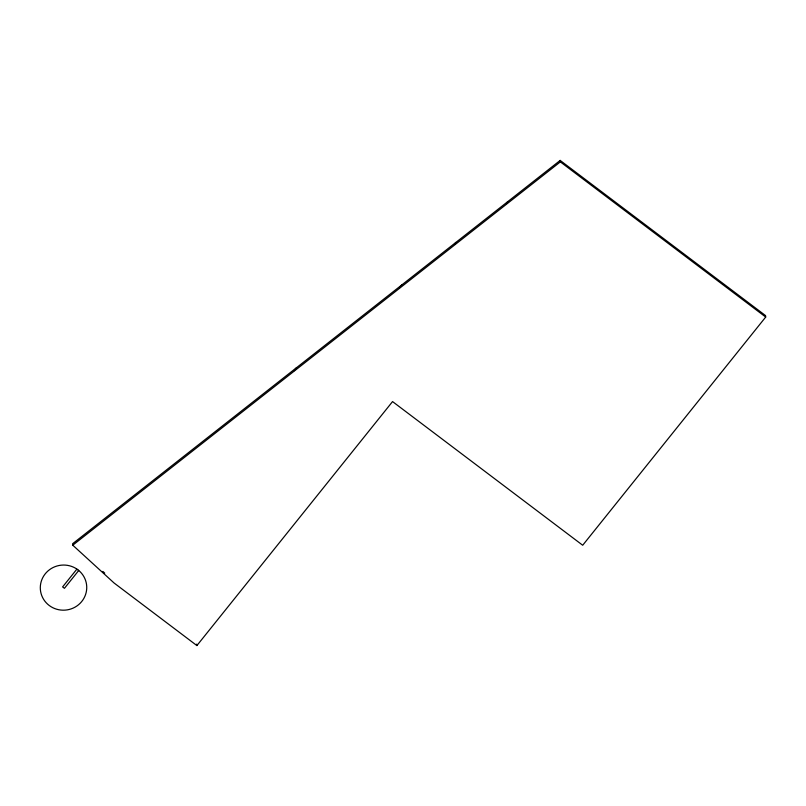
<?xml version="1.0" encoding="UTF-8"?>
<svg xmlns="http://www.w3.org/2000/svg" width="806" height="806" viewBox="0 0 806 806"><rect width="100%" height="100%" fill="white"/><g stroke="black" fill="none" stroke-linecap="round" stroke-linejoin="round"><path stroke-width="1.21" d="M76.882 569.127L62.606 586.929L64.44 588.309L78.716 570.507M293.968 370.79L296.336 367.848M399.645 287.722L402.003 284.78M454.403 244.289L455.914 242.394M506.168 203.586L507.679 201.702M196.896 645.576L392.552 401.579L582.698 545.249L765.7 317.05L765.539 315.589L560.18 160.424L72.611 543.728L72.772 545.199L114.079 583L196.896 645.576L196.735 644.115M72.772 545.199L560.341 161.885L560.18 160.424M560.341 161.885L765.7 317.05M102.896 571.454L104.74 573.137M77.839 569.761L75.331 568.109A23.233 22.568 -6.3 0 0 40.411 585.569A23.233 22.568 -6.3 0 0 71.24 608.862A23.233 22.568 -6.3 0 0 80.106 571.716L77.839 569.761"/></g></svg>
